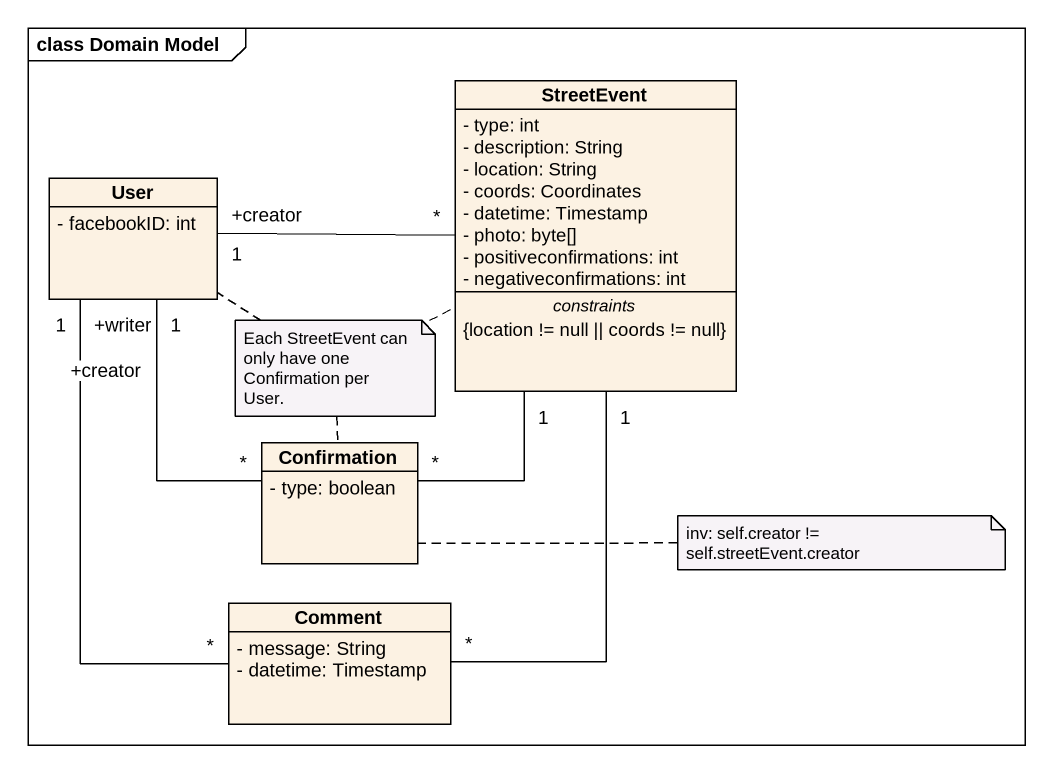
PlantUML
@startuml
mainframe class Domain Model
hide circle
hide empty members
skinparam classAttributeIconSize 0
class StreetEvent {
  - type: int
  - description: String
  - location: String
  - coords: Coordinates
  - datetime: Timestamp
  - photo: byte[]
  - positiveconfirmations: int
  - negativeconfirmations: int
  -- constraints --
  {location != null || coords != null}
}
class User {
  - facebookID: int
}
class Confirmation {
  - type: boolean
}
class Comment {
  - message: String
  - datetime: Timestamp
}
StreetEvent "*" -left- "+creator\n1" User
Confirmation "*" -up- "1" StreetEvent
Confirmation "*" -up- "+creator\n1" User
Comment "*" -up- "1" StreetEvent
Comment "*" -up- "+writer\n1" User
note as N1
  Each StreetEvent can only have one Confirmation per User.
end note
N1 .. User
N1 .. StreetEvent
N1 .. Confirmation
note right of Confirmation : inv: self.creator != self.streetEvent.creator
@enduml
